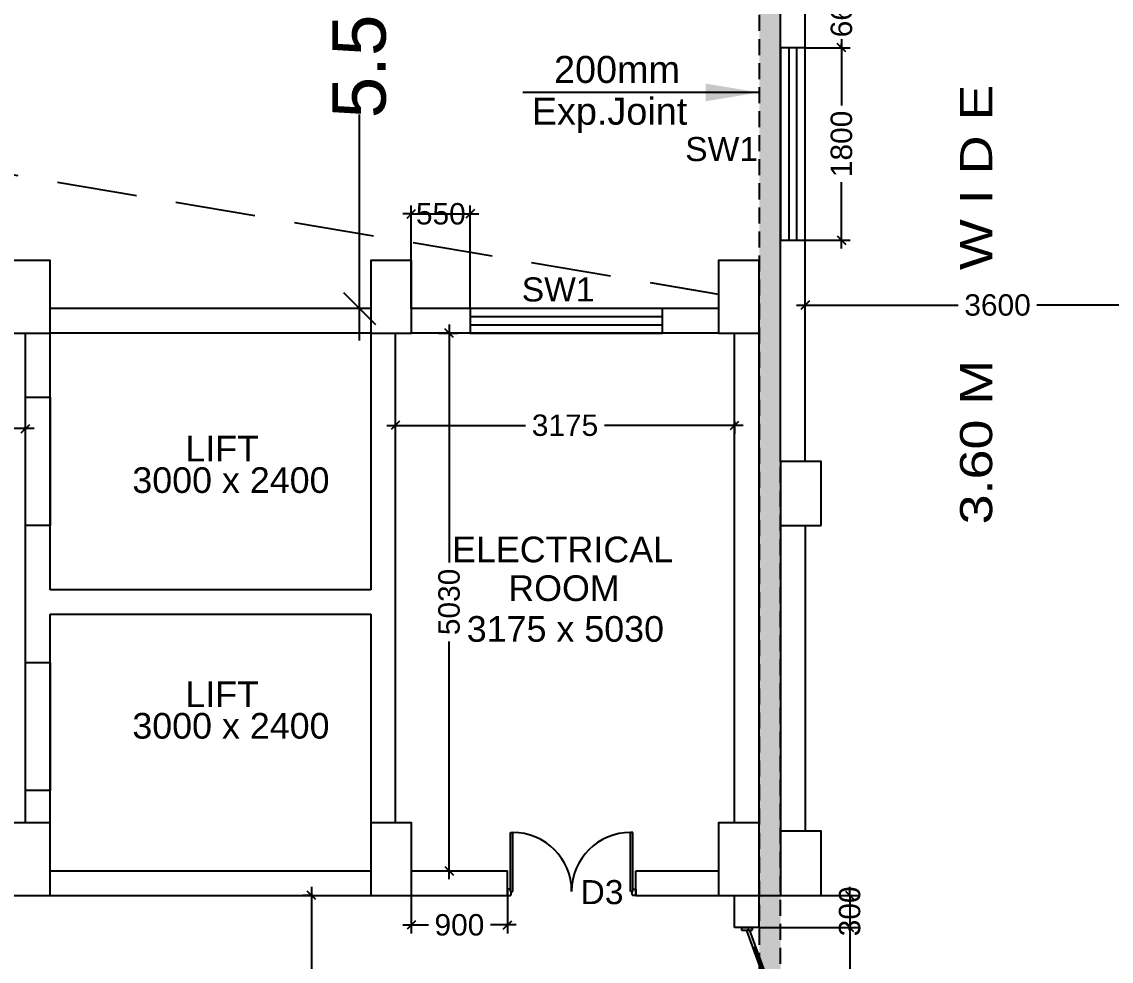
# Model space of a CAD drawing. Extents: x 6345096 to 6738923, y -6490958 to -6305885.
# Drawn here: x 6599949 to 6610143, y -6363146 to -6354358 of the extents above; entities that cross this region are included whole.
import ezdxf
from ezdxf.enums import TextEntityAlignment as Align

# ---------------------------------------------------------------- set-up
doc = ezdxf.new("R2010")
doc.units = 0
doc.header["$LTSCALE"] = 600
doc.header["$MEASUREMENT"] = 0
doc.header["$PDMODE"] = 35
doc.linetypes.add('HIDDEN', pattern=[0.375, 0.25, -0.125])
doc.linetypes.add('HIDDEN2', pattern=[0.1875, 0.125, -0.0625])
doc.layers.get('0').update_dxf_attribs({"linetype": 'CONTINUOUS'})
doc.layers.get('Defpoints').update_dxf_attribs({"linetype": 'CONTINUOUS'})
for name, color, linetype in [('8', 8, 'CONTINUOUS'), ('DIMEN', 5, 'CONTINUOUS'), ('DOOR', 32, 'CONTINUOUS'), ('Duct', 8, 'CONTINUOUS'), ('Exp.Joint', 104, 'CONTINUOUS'), ('HS', 251, 'CONTINUOUS'), ('joinery', 7, 'CONTINUOUS'), ('LA-column', 3, 'CONTINUOUS'), ('Room Dim', 1, 'CONTINUOUS'), ('TEXT', 6, 'CONTINUOUS'), ('TXT', 6, 'CONTINUOUS'), ('Walls', 7, 'CONTINUOUS'), ('WIN', 151, 'CONTINUOUS'), ('Working Dim', 5, 'CONTINUOUS')]:
    doc.layers.add(name, color=color, linetype=linetype)
doc.styles.add('ari', font='arial.ttf')
doc.styles.add('ARIAL', font='arial.ttf')
doc.styles.add('ROMANS', font='romans.shx')
doc.styles.get("Standard").update_dxf_attribs({"font": 'romans.shx'})
doc.dimstyles.new('int. dim', dxfattribs={"dimtxt": 200, "dimasz": 80, "dimexe": 80, "dimexo": 0, "dimgap": 70, "dimtad": 0, "dimdec": 0, "dimzin": 12, "dimdsep": 46, "dimtxsty": 'ari', "dimblk": 'OBLIQUE', "dimcen": 2, "dimdle": 80, "dimclrd": 256, "dimclre": 256, "dimclrt": 6, "dimadec": 0, "dimazin": 0, "dimtfac": 1, "dimtdec": 0, "dimtix": 1, "dimtmove": 2, "dimatfit": 3, "dimfxl": 1, "dimtolj": 1, "dimtzin": 0, "dimlwd": -1, "dimlwe": -1, "dimarcsym": 0})
doc.dimstyles.new('LA-Footing-dim', dxfattribs={"dimtxt": 300, "dimasz": 5, "dimexe": 25, "dimexo": 25, "dimgap": 5, "dimtad": 1, "dimdec": 0, "dimzin": 0, "dimdsep": 46, "dimtxsty": 'ROMANS', "dimblk": 'DOT', "dimcen": 0.09, "dimdle": 50, "dimclrd": 5, "dimclre": 5, "dimclrt": 6, "dimadec": 0, "dimazin": 0, "dimtfac": 1, "dimtdec": 0, "dimtix": 1, "dimtofl": 0, "dimtmove": 0, "dimatfit": 3, "dimfxl": 1, "dimtolj": 1, "dimtzin": 0, "dimarcsym": 0})
doc.dimstyles.new('STANDARD$0', dxfattribs={"dimscale": 0, "dimtxt": 150, "dimasz": 125, "dimexe": 0.75, "dimexo": 1, "dimgap": 25, "dimtad": 1, "dimdec": 0, "dimdsep": 46, "dimtxsty": 'Standard', "dimblk1": 'DOT', "dimblk2": 'DOT', "dimsah": 1, "dimcen": 2.5, "dimclrd": 1, "dimclre": 1, "dimclrt": 3, "dimadec": 0, "dimazin": 0, "dimtfac": 1, "dimtdec": 0, "dimtmove": 0, "dimatfit": 3, "dimldrblk": 'DOT', "dimfxl": 1, "dimtolj": 1, "dimtzin": 0, "dimarcsym": 0})

# ---------------------------------------------------------------- blocks, each defined once
blk = doc.blocks.new('_Oblique')
at = {"color": 0, "linetype": 'ByBlock', "lineweight": -2}
blk.add_line((-0.5, -0.5), (0.5, 0.5), dxfattribs=at)
blk = doc.blocks.new('*D267')
at = {"layer": 'Defpoints', "color": 0, "transparency": 16777216}
for p in [(6610879, -6357008), (6607279, -6357057, -4), (6610879, -6357057, -6)]:
    blk.add_point(p, dxfattribs=at)
at = {"layer": 'Working Dim', "transparency": 16777216}
for p, q in [((6607279, -6357057), (6607279, -6356928)), ((6610879, -6357057), (6610879, -6356928)), ((6607199, -6357008), (6608711, -6357008)), ((6610959, -6357008), (6609448, -6357008))]:
    blk.add_line(p, q, dxfattribs=at)
at = {"layer": 'Working Dim', "transparency": 16777216, "xscale": 80, "yscale": 80, "zscale": 80, "rotation": 180}
blk.add_blockref('_Oblique', (6607279, -6357008), dxfattribs=at)
at = {"layer": 'Working Dim', "transparency": 16777216, "xscale": 80, "yscale": 80, "zscale": 80}
blk.add_blockref('_Oblique', (6610879, -6357008), dxfattribs=at)
at = {"layer": 'Working Dim', "color": 6, "transparency": 16777216, "insert": (6609079, -6357008), "char_height": 200, "attachment_point": 5, "style": 'ari'}
blk.add_mtext('\\A1;3600', dxfattribs=at)
blk = doc.blocks.new('*D273')
at = {"layer": 'Defpoints', "color": 0, "transparency": 16777216}
for p in [(6603108, -6351540), (6603179, -6351540, -2), (6603179, -6357040, -7)]:
    blk.add_point(p, dxfattribs=at)
at = {"layer": 'DIMEN', "color": 8, "transparency": 16777216}
for p, q in [((6603108, -6351240), (6603108, -6353355)), ((6603179, -6351540), (6602808, -6351540)), ((6603108, -6357340), (6603108, -6355225)), ((6603179, -6357040), (6602808, -6357040))]:
    blk.add_line(p, q, dxfattribs=at)
at = {"layer": 'DIMEN', "color": 8, "transparency": 16777216, "xscale": 300, "yscale": 300, "zscale": 300}
for p, rotation in [((6603108, -6351540), 90), ((6603108, -6357040), 270)]:
    blk.add_blockref('_Oblique', p, dxfattribs=dict(at, rotation=rotation))
at = {"layer": 'DIMEN', "color": 7, "transparency": 16777216, "insert": (6603108, -6354290), "char_height": 500, "attachment_point": 5, "rotation": 90, "style": 'ari'}
blk.add_mtext('\\A1;5.50m', dxfattribs=at)
blk = doc.blocks.new('Z$W@#1275')
at = {"layer": 'DOOR'}
for p, q in [((73, 1500), (0, 1500)), ((0, 1500), (0, 1467)), ((0, 1467), (2, 1467)), ((11, 1456), (11, 1458)), ((11, 1456), (47, 1456)), ((47, 1467), (736, 1467)), ((47, 1467), (47, 1439)), ((47, 1456), (47, 1467)), ((47, 1467), (73, 1467)), ((47, 1439), (736, 1439)), ((73, 1467), (73, 1500)), ((736, 1467), (736, 1439)), ((0, 33), (2, 33)), ((0, 0), (0, 33)), ((73, 0), (0, 0)), ((11, 44), (11, 42)), ((11, 44), (47, 44)), ((47, 61), (736, 61)), ((47, 33), (47, 61)), ((47, 44), (47, 33)), ((47, 33), (736, 33)), ((47, 33), (73, 33)), ((73, 33), (73, 0)), ((736, 33), (736, 61))]:
    blk.add_line(p, q, dxfattribs=at)
for centre, start, end in [((11, 1467), 180, 270), ((11, 33), 90, 180)]:
    blk.add_arc(centre, 9.13, start, end, dxfattribs=at)
at = {"layer": 'DOOR', "color": 145}
for centre, start, end in [((47, 1439), 270, 0), ((47, 61), 0, 90)]:
    blk.add_arc(centre, 689, start, end, dxfattribs=at)
blk = doc.blocks.new('*D611')
at = {"layer": 'Defpoints', "color": 0, "transparency": 16777216}
for p in [(6604145, -6356155), (6603594, -6357041, -1), (6604145, -6357041, 5)]:
    blk.add_point(p, dxfattribs=at)
at = {"layer": 'Working Dim', "transparency": 16777216}
for p, q in [((6603594, -6357041), (6603594, -6356075)), ((6604145, -6357041), (6604145, -6356075)), ((6603594, -6356155), (6603514, -6356155)), ((6603594, -6356155), (6604145, -6356155)), ((6604145, -6356155), (6604225, -6356155))]:
    blk.add_line(p, q, dxfattribs=at)
at = {"layer": 'Working Dim', "transparency": 16777216, "xscale": 80, "yscale": 80, "zscale": 80}
blk.add_blockref('_Oblique', (6603594, -6356155), dxfattribs=at)
at = {"layer": 'Working Dim', "transparency": 16777216, "xscale": 80, "yscale": 80, "zscale": 80, "rotation": 180}
blk.add_blockref('_Oblique', (6604145, -6356155), dxfattribs=at)
at = {"layer": 'Working Dim', "color": 6, "transparency": 16777216, "insert": (6603870, -6356155), "char_height": 200, "attachment_point": 5, "style": 'ari'}
blk.add_mtext('\\A1;550', dxfattribs=at)
blk = doc.blocks.new('*D614')
at = {"layer": 'Defpoints', "color": 0, "transparency": 16777216}
for p in [(6607280, -6353940, 5), (6607280, -6354600, 5), (6607619, -6354600)]:
    blk.add_point(p, dxfattribs=at)
at = {"layer": 'Working Dim', "transparency": 16777216}
for p, q in [((6607619, -6353940), (6607619, -6353860)), ((6607280, -6353940), (6607699, -6353940)), ((6607619, -6353940), (6607619, -6353979)), ((6607619, -6354600), (6607619, -6354561)), ((6607280, -6354600), (6607699, -6354600)), ((6607619, -6354600), (6607619, -6354680))]:
    blk.add_line(p, q, dxfattribs=at)
at = {"layer": 'Working Dim', "transparency": 16777216, "xscale": 80, "yscale": 80, "zscale": 80}
for p, rotation in [((6607619, -6353940), 270), ((6607619, -6354600), 90)]:
    blk.add_blockref('_Oblique', p, dxfattribs=dict(at, rotation=rotation))
at = {"layer": 'Working Dim', "color": 6, "transparency": 16777216, "insert": (6607619, -6354270), "char_height": 200, "attachment_point": 5, "rotation": 90, "style": 'ari'}
blk.add_mtext('\\A1;660', dxfattribs=at)
blk = doc.blocks.new('*D615')
at = {"layer": 'Defpoints', "color": 0, "transparency": 16777216}
for p in [(6607280, -6354600, 5), (6607280, -6356400, 5), (6607619, -6356400)]:
    blk.add_point(p, dxfattribs=at)
at = {"layer": 'Working Dim', "transparency": 16777216}
for p, q in [((6607619, -6354520), (6607619, -6355141)), ((6607280, -6354600), (6607699, -6354600)), ((6607619, -6356480), (6607619, -6355859)), ((6607280, -6356400), (6607699, -6356400))]:
    blk.add_line(p, q, dxfattribs=at)
at = {"layer": 'Working Dim', "transparency": 16777216, "xscale": 80, "yscale": 80, "zscale": 80}
for p, rotation in [((6607619, -6354600), 90), ((6607619, -6356400), 270)]:
    blk.add_blockref('_Oblique', p, dxfattribs=dict(at, rotation=rotation))
at = {"layer": 'Working Dim', "color": 6, "transparency": 16777216, "insert": (6607619, -6355500), "char_height": 200, "attachment_point": 5, "rotation": 90, "style": 'ari'}
blk.add_mtext('\\A1;1800', dxfattribs=at)
blk = doc.blocks.new('*D629')
at = {"layer": 'Defpoints', "color": 0, "transparency": 16777216}
for p in [(6596984, -6358164, 5), (6599984, -6358164, 12), (6599984, -6358164)]:
    blk.add_point(p, dxfattribs=at)
at = {"layer": 'Working Dim', "transparency": 16777216}
for p, q in [((6596984, -6358164), (6596984, -6358084)), ((6599984, -6358164), (6599984, -6358084)), ((6596904, -6358164), (6598116, -6358164)), ((6600064, -6358164), (6598853, -6358164))]:
    blk.add_line(p, q, dxfattribs=at)
at = {"layer": 'Working Dim', "transparency": 16777216, "xscale": 80, "yscale": 80, "zscale": 80, "rotation": 180}
blk.add_blockref('_Oblique', (6596984, -6358164), dxfattribs=at)
at = {"layer": 'Working Dim', "transparency": 16777216, "xscale": 80, "yscale": 80, "zscale": 80}
blk.add_blockref('_Oblique', (6599984, -6358164), dxfattribs=at)
at = {"layer": 'Working Dim', "color": 6, "transparency": 16777216, "insert": (6598484, -6358164), "char_height": 200, "attachment_point": 5, "style": 'ari'}
blk.add_mtext('\\A1;3000', dxfattribs=at)
blk = doc.blocks.new('*D631')
at = {"layer": 'Defpoints', "color": 0, "transparency": 16777216}
for p in [(6603594, -6362530, 5), (6604494, -6362501, 1), (6604494, -6362807)]:
    blk.add_point(p, dxfattribs=at)
at = {"layer": 'Working Dim', "transparency": 16777216}
for p, q in [((6603594, -6362530), (6603594, -6362887)), ((6604494, -6362501), (6604494, -6362887)), ((6603514, -6362807), (6603754, -6362807)), ((6604574, -6362807), (6604335, -6362807))]:
    blk.add_line(p, q, dxfattribs=at)
at = {"layer": 'Working Dim', "transparency": 16777216, "xscale": 80, "yscale": 80, "zscale": 80, "rotation": 180}
blk.add_blockref('_Oblique', (6603594, -6362807), dxfattribs=at)
at = {"layer": 'Working Dim', "transparency": 16777216, "xscale": 80, "yscale": 80, "zscale": 80}
blk.add_blockref('_Oblique', (6604494, -6362807), dxfattribs=at)
at = {"layer": 'Working Dim', "color": 6, "transparency": 16777216, "insert": (6604044, -6362807), "char_height": 200, "attachment_point": 5, "style": 'ari'}
blk.add_mtext('\\A1;900', dxfattribs=at)
blk = doc.blocks.new('*D632')
at = {"layer": 'Defpoints', "color": 0, "transparency": 16777216}
for p in [(6603444, -6358094, 5), (6606619, -6358094, 5), (6606619, -6358133)]:
    blk.add_point(p, dxfattribs=at)
at = {"layer": 'Working Dim', "transparency": 16777216}
for p, q in [((6603364, -6358133), (6604663, -6358133)), ((6603444, -6358094), (6603444, -6358213)), ((6606699, -6358133), (6605401, -6358133)), ((6606619, -6358094), (6606619, -6358213))]:
    blk.add_line(p, q, dxfattribs=at)
at = {"layer": 'Working Dim', "transparency": 16777216, "xscale": 80, "yscale": 80, "zscale": 80, "rotation": 180}
blk.add_blockref('_Oblique', (6603444, -6358133), dxfattribs=at)
at = {"layer": 'Working Dim', "transparency": 16777216, "xscale": 80, "yscale": 80, "zscale": 80}
blk.add_blockref('_Oblique', (6606619, -6358133), dxfattribs=at)
at = {"layer": 'Working Dim', "color": 6, "transparency": 16777216, "insert": (6605032, -6358133), "char_height": 200, "attachment_point": 5, "style": 'ari'}
blk.add_mtext('\\A1;3175', dxfattribs=at)
blk = doc.blocks.new('*D633')
at = {"layer": 'Defpoints', "color": 0, "transparency": 16777216}
for p in [(6603847, -6357271, 5), (6603917, -6362300, 5), (6603948, -6362300)]:
    blk.add_point(p, dxfattribs=at)
at = {"layer": 'Working Dim', "transparency": 16777216}
for p, q in [((6603948, -6357191), (6603948, -6359417)), ((6603847, -6357271), (6604028, -6357271)), ((6603948, -6362380), (6603948, -6360154)), ((6603917, -6362300), (6604028, -6362300))]:
    blk.add_line(p, q, dxfattribs=at)
at = {"layer": 'Working Dim', "transparency": 16777216, "xscale": 80, "yscale": 80, "zscale": 80}
for p, rotation in [((6603948, -6357271), 90), ((6603948, -6362300), 270)]:
    blk.add_blockref('_Oblique', p, dxfattribs=dict(at, rotation=rotation))
at = {"layer": 'Working Dim', "color": 6, "transparency": 16777216, "insert": (6603948, -6359785), "char_height": 200, "attachment_point": 5, "rotation": 90, "style": 'ari'}
blk.add_mtext('\\A1;5030', dxfattribs=at)
blk = doc.blocks.new('*D634')
at = {"layer": 'Defpoints', "color": 0, "transparency": 16777216}
for p in [(6606850, -6362530, -4), (6606850, -6362831, 5), (6607696, -6362831)]:
    blk.add_point(p, dxfattribs=at)
at = {"layer": 'Working Dim', "transparency": 16777216}
for p, q in [((6606850, -6362530), (6607776, -6362530)), ((6607696, -6362530), (6607696, -6362450)), ((6607696, -6362530), (6607696, -6362831)), ((6606850, -6362831), (6607776, -6362831)), ((6607696, -6362831), (6607696, -6362911))]:
    blk.add_line(p, q, dxfattribs=at)
at = {"layer": 'Working Dim', "transparency": 16777216, "xscale": 80, "yscale": 80, "zscale": 80}
for p, rotation in [((6607696, -6362530), 270), ((6607696, -6362831), 90)]:
    blk.add_blockref('_Oblique', p, dxfattribs=dict(at, rotation=rotation))
at = {"layer": 'Working Dim', "color": 6, "transparency": 16777216, "insert": (6607696, -6362680), "char_height": 200, "attachment_point": 5, "rotation": 90, "style": 'ari'}
blk.add_mtext('\\A1;300', dxfattribs=at)
blk = doc.blocks.new('*D635')
at = {"layer": 'Defpoints', "color": 0, "transparency": 16777216}
for p in [(6602660, -6362530), (6602672, -6362530, 5), (6602672, -6366915, 5)]:
    blk.add_point(p, dxfattribs=at)
at = {"layer": 'Working Dim', "transparency": 16777216}
for p, q in [((6602672, -6362530), (6602580, -6362530)), ((6602660, -6362450), (6602660, -6364350)), ((6602660, -6366995), (6602660, -6365096)), ((6602672, -6366915), (6602580, -6366915))]:
    blk.add_line(p, q, dxfattribs=at)
at = {"layer": 'Working Dim', "transparency": 16777216, "xscale": 80, "yscale": 80, "zscale": 80}
for p, rotation in [((6602660, -6362530), 90), ((6602660, -6366915), 270)]:
    blk.add_blockref('_Oblique', p, dxfattribs=dict(at, rotation=rotation))
at = {"layer": 'Working Dim', "color": 6, "transparency": 16777216, "insert": (6602660, -6364723), "char_height": 200, "attachment_point": 5, "rotation": 90, "style": 'ari'}
blk.add_mtext('\\A1;4385', dxfattribs=at)
blk = doc.blocks.new('*D1082')
at = {"layer": 'Defpoints', "color": 0, "transparency": 16777216}
for p in [(6606850, -6362831), (6606850, -6364631, 5), (6607696, -6364631)]:
    blk.add_point(p, dxfattribs=at)
at = {"layer": 'Working Dim', "transparency": 16777216}
for p, q in [((6606850, -6362831), (6607776, -6362831)), ((6607696, -6362751), (6607696, -6363372)), ((6607696, -6364711), (6607696, -6364089)), ((6606850, -6364631), (6607776, -6364631))]:
    blk.add_line(p, q, dxfattribs=at)
at = {"layer": 'Working Dim', "transparency": 16777216, "xscale": 80, "yscale": 80, "zscale": 80}
for p, rotation in [((6607696, -6362831), 90), ((6607696, -6364631), 270)]:
    blk.add_blockref('_Oblique', p, dxfattribs=dict(at, rotation=rotation))
at = {"layer": 'Working Dim', "color": 6, "transparency": 16777216, "insert": (6607696, -6363731), "char_height": 200, "attachment_point": 5, "rotation": 90, "style": 'ari'}
blk.add_mtext('\\A1;1800', dxfattribs=at)
blk = doc.blocks.new('_Dot')
at = {"layer": 'WIN', "color": 0, "linetype": 'ByBlock', "lineweight": -2}
blk.add_line((-0.5, 0), (-1, 0), dxfattribs=at)
at = {"layer": 'WIN', "color": 0, "linetype": 'ByBlock', "const_width": 0.5}
blk.add_lwpolyline([(-0.25, 0, 1), (0.25, 0, 1)], format="xyb", close=True, dxfattribs=at)
blk = doc.blocks.new('Z$W@#5624')
at = {"layer": 'DOOR'}
for p, q in [((19, 470), (840, 769)), ((28, 446), (849, 745)), ((188, 518), (680, 697)), ((676, 709), (685, 685)), ((183, 529), (192, 506)), ((0, 400), (0, 499)), ((0, 499), (25, 499)), ((19, 470), (28, 446)), ((25, 400), (25, 499)), ((1770, 453), (949, 154)), ((1779, 429), (957, 130)), ((1779, 429), (1770, 453)), ((1798, 499), (1773, 499)), ((1773, 400), (1773, 499)), ((1798, 400), (1798, 499)), ((0, 400), (25, 400)), ((1610, 381), (1117, 202)), ((1614, 369), (1606, 393)), ((1798, 400), (1773, 400)), ((1113, 214), (1122, 190))]:
    blk.add_line(p, q, dxfattribs=at)
at = {"layer": 'DOOR', "color": 145}
for centre, start_param, end_param in [((0, 449), 2.617994, 3.665191), ((1798, 449), -0.523599, 0.523599)]:
    blk.add_ellipse(centre, major_axis=(-899, 0), ratio=1, start_param=start_param, end_param=end_param, dxfattribs=at)
blk = doc.blocks.new('A$C2CD672AE')
at = {"layer": 'Walls', "color": 8, "linetype": 'HIDDEN'}
for p, q in [((76730.1, 97953.4), (76730.1, 104883.5)), ((76960.1, 97953.4), (76960.1, 104883.5)), ((72895, 99383), (69895.1, 99383)), ((76150.1, 99383), (73275.1, 99383)), ((69665.1, 94573.4), (69665.1, 99153.2)), ((69895.1, 96753.4), (69895.1, 99153.2)), ((72895, 99153.2), (69895.1, 99153.2)), ((72895, 99153.2), (72895, 96753.4)), ((73125, 99153.2), (73125, 94573.4)), ((76150.1, 99153.2), (73275.1, 99153.2)), ((76300.1, 94573.5), (76300.1, 99153)), ((76530.1, 94573.5), (76530.1, 99153)), ((76730.1, 97353.5), (76730.1, 94493.5)), ((76960.1, 97353.5), (76960.1, 94493.5)), ((72895, 96753.4), (69895.1, 96753.4)), ((69895.1, 96523.6), (72895, 96523.6)), ((69895.1, 94573.4), (69895.1, 96523.6)), ((72895, 96523.6), (72895, 94573.4)), ((69895.1, 94123.8), (72895, 94123.8)), ((73275, 94123.8), (74175, 94123.8)), ((74175, 93893.4), (74175, 94123.8)), ((75375, 94123.8), (76150.1, 94123.8)), ((75375, 93893.4), (75375, 94123.8)), ((69895.2, 93893.4), (72895.1, 93893.4)), ((73275, 93893.4), (74175, 93893.4)), ((75375, 93893.4), (76150.1, 93893.4)), ((76300.1, 93593.3), (76300.1, 93893.4)), ((76530.1, 93593.3), (76530.1, 93893.4)), ((76530.1, 93593.3), (76300.1, 93593.3))]:
    blk.add_line(p, q, dxfattribs=at)
at = {"layer": 'TXT', "color": 8, "linetype": 'HIDDEN', "style": 'ARIAL', "width": 1.2}
blk.add_text('3.60 M      W I D E      C O R R I D O R', height=300.522, rotation=90, dxfattribs=at).set_placement((78709.6, 101702.7, 2.1), align=Align.CENTER)

msp = doc.modelspace()

# ---------------------------------------------------------------- hatches: boundary and pattern name
at = {"layer": 'Exp.Joint', "linetype": 'HIDDEN'}
msp.add_hatch(color=256, dxfattribs=at).paths.add_polyline_path([(6607049.53, -6334493.662), (6606849.529, -6334493.662), (6606849.529, -6455196.234), (6607049.53, -6455196.234)])

# ---------------------------------------------------------------- linework, layer by layer
at = {"layer": 'DOOR', "linetype": 'Continuous'}
for points, elevation in [([(6600214.449, -6357870.587), (6600214.449, -6359070.587), (6599984.449, -6359070.587), (6599984.449, -6357870.587)], 12.335), ([(6600214.449, -6360350.392), (6600214.449, -6361550.392), (6599984.449, -6361550.392), (6599984.449, -6360350.392)], 5.131)]:
    msp.add_lwpolyline(points, close=True, dxfattribs=dict(at, elevation=elevation))
at = {"layer": 'Duct', "color": 8, "linetype": 'HIDDEN2', "ltscale": 10}
msp.add_line((6576989.439, -6351910.436, 1.031), (6606469.44, -6356906.506, -3.017), dxfattribs=at)
at = {"layer": 'Exp.Joint', "linetype": 'HIDDEN', "elevation": -11180.98}
msp.add_lwpolyline([(6607049.53, -6334493.662), (6606849.529, -6334493.662), (6606849.529, -6455196.234), (6607049.53, -6455196.234)], close=True, dxfattribs=at)
at = {"layer": 'LA-column', "color": 2}
for points, elevation in [([(6599834.543, -6357270.899), (6600214.543, -6357270.899), (6600214.543, -6356590.899), (6599834.543, -6356590.899)], 2.741), ([(6603214.454, -6357270.899), (6603594.454, -6357270.899), (6603594.454, -6356590.899), (6603214.454, -6356590.899)], 2.741), ([(6606469.53, -6357270.899), (6606849.53, -6357270.899), (6606849.53, -6356590.899), (6606469.53, -6356590.899)], 2.741), ([(6599834.54, -6362530.454), (6600214.54, -6362530.454), (6600214.54, -6361850.454), (6599834.54, -6361850.454)], 5.131), ([(6603214.451, -6362530.454), (6603594.451, -6362530.454), (6603594.451, -6361850.454), (6603214.451, -6361850.454)], 3.421), ([(6607429.53, -6362530.454), (6607429.53, -6361930.454), (6607049.53, -6361930.454), (6607049.53, -6362530.454)], 1.031)]:
    msp.add_lwpolyline(points, close=True, dxfattribs=dict(at, elevation=elevation))
for points in [[(6607429.53, -6359070.454), (6607429.53, -6358470.454), (6607049.53, -6358470.454), (6607049.53, -6359070.454)], [(6606469.527, -6362530.454), (6606849.527, -6362530.454), (6606849.527, -6361850.454), (6606469.527, -6361850.454)]]:
    msp.add_lwpolyline(points, close=True, dxfattribs=at)
at = {"layer": 'Walls', "linetype": 'Continuous'}
for p, q in [((6607049.53, -6358470.458), (6607049.53, -6351540.407)), ((6607279.53, -6358470.458), (6607279.53, -6351540.407)), ((6603214.364, -6357040.903), (6600214.449, -6357040.904)), ((6606469.53, -6357040.903), (6603594.454, -6357040.903)), ((6599984.449, -6361850.458), (6599984.449, -6357270.672)), ((6600214.449, -6359670.501), (6600214.449, -6357270.732)), ((6603214.364, -6357270.732), (6600214.449, -6357270.732)), ((6603214.364, -6357270.732), (6603214.364, -6359670.501)), ((6603444.364, -6357270.672), (6603444.364, -6361850.458)), ((6606469.53, -6357270.732), (6603594.454, -6357270.732)), ((6606619.44, -6361850.436), (6606619.44, -6357270.899)), ((6606849.44, -6361850.436), (6606849.44, -6357270.899)), ((6607049.53, -6359070.436), (6607049.53, -6361930.436)), ((6607279.53, -6359070.436), (6607279.53, -6361930.436)), ((6603214.364, -6359670.501), (6600214.449, -6359670.501)), ((6600214.449, -6359900.33), (6603214.364, -6359900.33)), ((6600214.449, -6361850.458), (6600214.449, -6359900.33)), ((6603214.364, -6359900.33), (6603214.364, -6361850.458)), ((6600214.449, -6362300.098), (6603214.364, -6362300.098)), ((6603594.364, -6362300.098), (6604494.353, -6362300.098)), ((6604494.353, -6362530.458), (6604494.353, -6362300.098)), ((6605694.353, -6362300.098), (6606469.527, -6362300.098)), ((6605694.353, -6362530.458), (6605694.353, -6362300.098)), ((6600214.54, -6362530.458), (6603214.451, -6362530.458)), ((6603594.364, -6362530.458), (6604494.353, -6362530.458)), ((6605694.353, -6362530.458), (6606469.527, -6362530.458)), ((6606619.436, -6362830.564), (6606619.436, -6362530.458)), ((6606849.436, -6362830.564), (6606849.436, -6362530.458)), ((6606849.436, -6362830.564), (6606619.436, -6362830.564))]:
    msp.add_line(p, q, dxfattribs=at)
at = {"layer": 'WIN', "linetype": 'Continuous'}
for points, elevation in [([(6607049.53, -6356400.075), (6607279.53, -6356400.075), (6607279.53, -6354600.075), (6607049.53, -6354600.075)], 5.179), ([(6607126.53, -6356400.075), (6607202.53, -6356400.075), (6607202.53, -6354600.075), (6607126.53, -6354600.075)], 5.179), ([(6604144.947, -6357040.732), (6604144.947, -6357270.732), (6605944.947, -6357270.732), (6605944.947, -6357040.732)], 5.131), ([(6604144.947, -6357117.732), (6604144.947, -6357193.732), (6605944.947, -6357193.732), (6605944.947, -6357117.732)], 5.131)]:
    msp.add_lwpolyline(points, close=True, dxfattribs=dict(at, elevation=elevation))

# ---------------------------------------------------------------- block references
at = {"layer": 'DOOR', "xscale": 0.8000117540359497, "yscale": 0.8000117540359497, "zscale": 0.8000117540359497, "rotation": 90}
msp.add_blockref('Z$W@#1275', (6605694.353, -6362530.458, 1.031), dxfattribs=at)
at = {"layer": 'DOOR', "linetype": 'Continuous', "xscale": 1.001247152686119, "yscale": 1.001247152686119, "zscale": 1.001247152686119, "rotation": 270}
msp.add_blockref('Z$W@#5624', (6606284.436, -6362830.564), dxfattribs=at)
at = {"layer": 'HS'}
msp.add_blockref('A$C2CD672AE', (6530319.294, -6456423.902, 8.17), dxfattribs=at)

# ---------------------------------------------------------------- texts
at = {"layer": '8', "color": 6, "style": 'ari'}
msp.add_text('D3', height=225, dxfattribs=at).set_placement((6605378.191, -6362612.225, 1.031), align=Align.CENTER)
at = {"layer": 'Exp.Joint', "color": 7, "style": 'ARIAL'}
for s, p in [('200mm', (6605518.608, -6354929.863, 18.509)), ('Exp.Joint', (6605448.571, -6355320.62, 18.509))]:
    msp.add_text(s, height=253.125, dxfattribs=at).set_placement(p, align=Align.CENTER)
at = {"layer": 'joinery', "style": 'ari'}
for p in [(6606497.35, -6355660.548, 5.179), (6604967.818, -6356973.84, 5.131)]:
    msp.add_text('SW1', height=225, dxfattribs=at).set_placement(p, align=Align.CENTER)
at = {"layer": 'Room Dim', "style": 'ARIAL'}
for s, p in [('3000 x 2400', (6601906.254, -6358765.298, 15.141)), ('3175 x 5030', (6605035.628, -6360157.462, 9.615)), ('3000 x 2400', (6601906.254, -6361063.789, 15.141))]:
    msp.add_text(s, height=240, dxfattribs=at).set_placement(p, align=Align.CENTER)
at = {"layer": 'TEXT', "color": 7, "style": 'ARIAL'}
for s, p in [('LIFT', (6601824.078, -6358470.613, 15.141)), ('ELECTRICAL', (6605009.029, -6359414.125, 2.127)), ('ROOM', (6605022.617, -6359776.259, 2.127)), ('LIFT', (6601824.078, -6360769.104, 15.141))]:
    msp.add_text(s, height=240, dxfattribs=at).set_placement(p, align=Align.CENTER)
at = {"layer": 'TXT', "color": 7, "style": 'ARIAL', "width": 1.2}
msp.add_text('3.60 M      W I D E      C O R R I D O R', height=300.52174, rotation=90, dxfattribs=at).set_placement((6609028.995, -6354721.246, 2.089), align=Align.CENTER)

# ---------------------------------------------------------------- dimensions: what is measured, and where the dimension line sits
at = {"layer": 'DIMEN'}
dim = msp.add_linear_dim(base=(6603108.252, -6351540.369, 5.131), p1=(6603179.217, -6357039.888, -1.415), p2=(6603179.307, -6351540.369, 2.985), angle=90, dimstyle='STANDARD$0', override={"dimscale": 1, "dimtxt": 500, "dimasz": 300, "dimexe": 300, "dimexo": 0, "dimgap": 1, "dimtad": 0, "dimdec": 2, "dimlfac": 0.001, "dimzin": 0, "dimpost": 'm', "dimtxsty": 'ari', "dimblk1": 'Oblique', "dimblk2": 'Oblique', "dimcen": 0, "dimdle": 300, "dimclrd": 8, "dimclre": 8, "dimclrt": 7, "dimadec": 2, "dimtdec": 2, "dimtmove": 2, "dimfxl": 0.75, "dimfrac": 1, "dimlwd": 65535, "dimlwe": 65535}, dxfattribs=at)
dim.commit()
dim.dimension.update_dxf_attribs({"geometry": '*D273', "text_midpoint": (6603108.252, -6354290.128, 5.131)})
at = {"layer": 'Working Dim', "color": 6}
for base, p1, p2, picture, middle in [((6607618.62, -6354600.075), (6607279.53, -6353940.251, 5.322), (6607279.53, -6354600.075, 5.179), '*D614', (6607618.62, -6354270.163)), ((6607618.62, -6356400.075), (6607279.53, -6354600.075, 5.179), (6607279.53, -6356400.075, 5.179), '*D615', (6607618.62, -6355500.075)), ((6602660.386, -6362530.458), (6602671.902, -6366915.45, 5.131), (6602671.902, -6362530.458, 5.131), '*D635', (6602660.386, -6364722.954)), ((6607696.274, -6362830.545), (6606849.527, -6362530.436, -3.919), (6606849.527, -6362830.545, 5.131), '*D634', (6607696.274, -6362680.491)), ((6607696.274, -6364630.564), (6606849.527, -6362830.545), (6606849.527, -6364630.564, 5.131), '*D1082', (6607696.274, -6363730.555))]:
    dim = msp.add_linear_dim(base=base, p1=p1, p2=p2, angle=90, dimstyle='int. dim', override={"dimtxt": 200, "dimarcsym": 1}, dxfattribs=at)
    dim.commit()
    dim.dimension.update_dxf_attribs({"geometry": picture, "text_midpoint": middle})
for base, p1, p2, picture, middle in [((6604144.947, -6356155.033), (6603594.454, -6357040.903, -1.178), (6604144.947, -6357040.732, 5.131), '*D611', (6603869.7, -6356155.033)), ((6610879.263, -6357007.734, 5.131), (6607279.439, -6357056.851, 1.031), (6610879.263, -6357056.851, -0.38), '*D267', (6609079.351, -6357007.734, 5.131)), ((6599984.449, -6358164.017), (6596984.439, -6358164.017, 5.131), (6599984.449, -6358164.017, 12.335), '*D629', (6598484.444, -6358164.017)), ((6606619.44, -6358132.996), (6603444.364, -6358094.01, 5.131), (6606619.44, -6358094.01, 5.131), '*D632', (6605031.902, -6358132.996)), ((6604494.353, -6362806.613), (6603594.364, -6362530.458, 5.131), (6604494.353, -6362501.23, 1.031), '*D631', (6604044.358, -6362806.613))]:
    dim = msp.add_linear_dim(base=base, p1=p1, p2=p2, dimstyle='int. dim', override={"dimtxt": 200, "dimarcsym": 1}, dxfattribs=at)
    dim.commit()
    dim.dimension.update_dxf_attribs({"geometry": picture, "text_midpoint": middle})
dim = msp.add_linear_dim(base=(6603948.08, -6362300.098), p1=(6603847.165, -6357270.732, 5.131), p2=(6603916.858, -6362300.098, 5.131), angle=90, text='5030', dimstyle='int. dim', override={"dimtxt": 200, "dimarcsym": 1}, dxfattribs=at)
dim.commit()
dim.dimension.update_dxf_attribs({"geometry": '*D633', "text_midpoint": (6603948.08, -6359785.415)})

# ---------------------------------------------------------------- leaders
at = {"layer": 'Exp.Joint'}
msp.add_leader([(6606849.529, -6355018.539, 17.917), (6604636.727, -6355018.539, 17.917)], dimstyle='LA-Footing-dim', override={"dimasz": 500, "dimgap": 5, "dimtad": 0}, dxfattribs=at)

doc.saveas('drawing.dxf')
